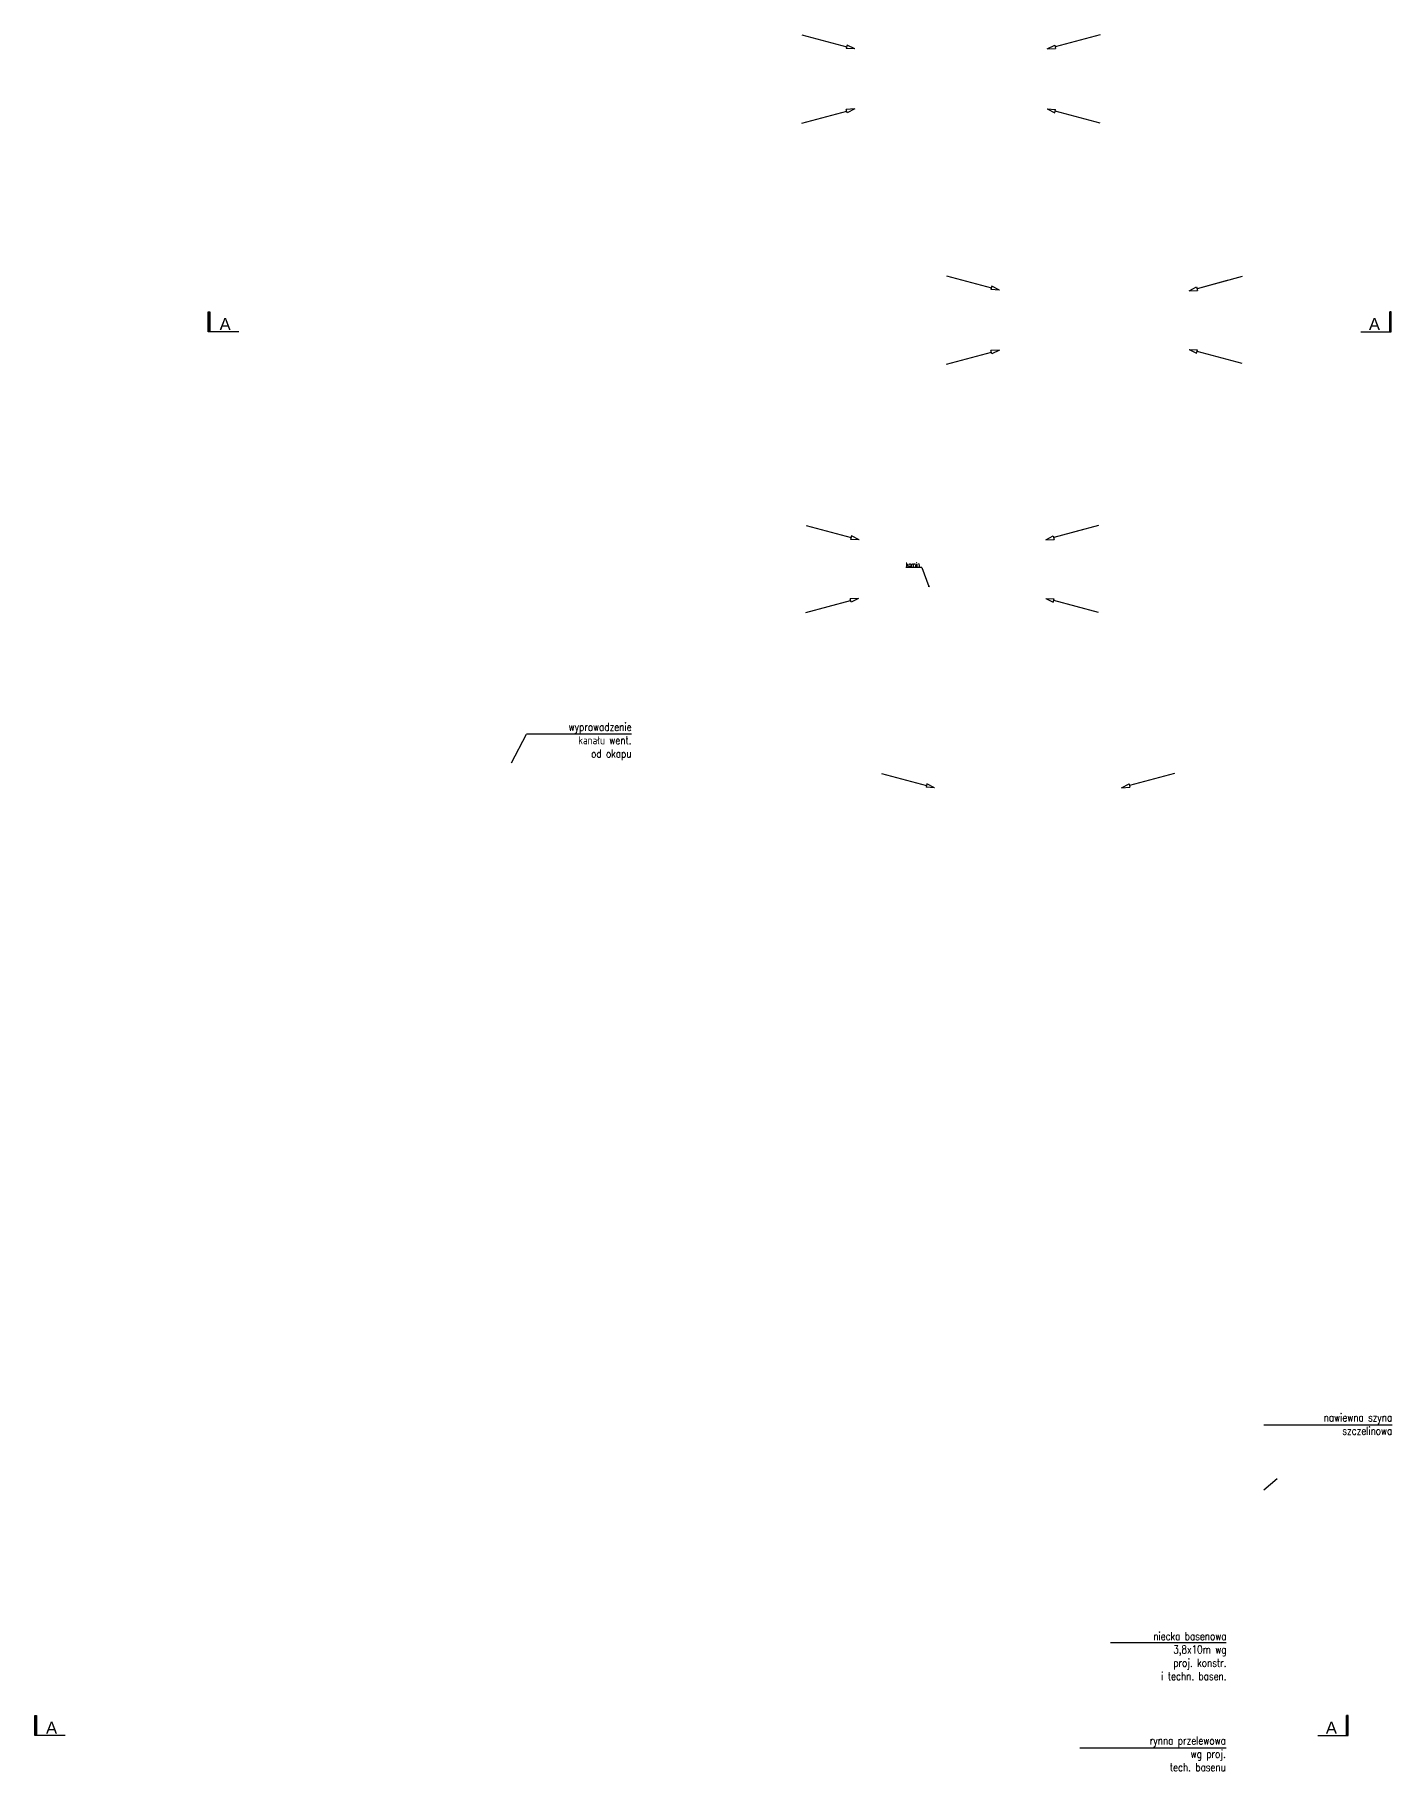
# Model space of a CAD drawing. Header units: millimetres. Extents: x 58205 to 122423, y 1055 to 94479.
# Drawn here: x 88494 to 122423, y 51071 to 94479 of the extents above; entities that cross this region are included whole.
import ezdxf

# ---------------------------------------------------------------- set-up
doc = ezdxf.new("R2010")
doc.units = ezdxf.units.MM
doc.layers.add('+48_OPISY', color=3, linetype='Continuous')
doc.styles.get("Standard").update_dxf_attribs({"font": 'ARIAL.TTF'})
doc.styles.add('WRP_ARIAL', font='ARIAL.TTF', dxfattribs={"width": 0.8})

msp = doc.modelspace()

# ---------------------------------------------------------------- hatches: boundary and pattern name
at = {"layer": '+48_OPISY', "ltscale": 5}
for points in [[(92832.865, 87054.867), (92832.865, 87554.867), (92872.865, 87554.867), (92872.865, 87054.867)], [(122398.798, 87054.867), (122398.798, 87554.867), (122358.798, 87554.867), (122358.798, 87054.867)], [(88494.286, 51967.822), (88494.286, 52467.822), (88534.286, 52467.822), (88534.286, 51967.822)], [(121321.942, 51967.822), (121321.942, 52467.822), (121281.942, 52467.822), (121281.942, 51967.822)]]:
    msp.add_hatch(color=256, dxfattribs=at).paths.add_polyline_path(points)

# ---------------------------------------------------------------- linework, layer by layer
for p, q in [((92832.865, 87054.867), (92832.865, 87554.867)), ((92872.865, 87054.867), (92872.865, 87554.867)), ((122358.798, 87054.867), (122358.798, 87554.867)), ((122398.798, 87054.867), (122398.798, 87554.867)), ((88494.286, 51967.822), (88494.286, 52467.822)), ((88534.286, 51967.822), (88534.286, 52467.822)), ((121281.942, 51967.822), (121281.942, 52467.822)), ((121321.942, 51967.822), (121321.942, 52467.822))]:
    msp.add_line(p, q, dxfattribs=at)
at = {"layer": '+48_OPISY'}
for p, q in [((110667.126, 81161.776), (110267.074, 81161.776)), ((110667.126, 81161.776), (110843.386, 80690.369)), ((103409.474, 76995.614), (100782.416, 76995.614)), ((119209.982, 58110.126), (119548.998, 58392.169)), ((118275.632, 54279.846), (115383.009, 54279.846)), ((118275.632, 51646.245), (114617.384, 51646.245))]:
    msp.add_line(p, q, dxfattribs=at)
for points in [[(107668.163, 94479.446), (108789.898, 94178.965)], [(107668.163, 94479.446), (108789.898, 94178.965)], [(108801.283, 94221.466), (108778.513, 94136.464)], [(108989.973, 94125.371), (108989.973, 94125.371), (108801.283, 94221.466)], [(113797.11, 94125.371), (113797.11, 94125.371), (113985.801, 94221.466)], [(113985.801, 94221.466), (114008.57, 94136.464)], [(115118.921, 94479.446), (113997.185, 94178.965)], [(115118.921, 94479.446), (113997.185, 94178.965)], [(108989.973, 94125.371), (108989.973, 94125.371), (108778.513, 94136.464)], [(113797.11, 94125.371), (113797.11, 94125.371), (114008.57, 94136.464)], [(107668.163, 92270.764), (108789.898, 92571.245)], [(107668.163, 92270.764), (108789.898, 92571.245)], [(108989.973, 92624.84), (108989.973, 92624.84), (108778.513, 92613.746)], [(108801.283, 92528.745), (108778.513, 92613.746)], [(108989.973, 92624.84), (108989.973, 92624.84), (108801.283, 92528.745)], [(113797.11, 92624.84), (113797.11, 92624.84), (114008.57, 92613.746)], [(113797.11, 92624.84), (113797.11, 92624.84), (113985.801, 92528.745)], [(113985.801, 92528.745), (114008.57, 92613.746)], [(115118.921, 92270.764), (113997.185, 92571.245)], [(115118.921, 92270.764), (113997.185, 92571.245)], [(111283.458, 88449.923), (112405.193, 88149.442)], [(112416.578, 88191.942), (112393.808, 88106.941)], [(112605.268, 88095.847), (112605.268, 88095.847), (112416.578, 88191.942)], [(117345.713, 88077.983), (117345.713, 88077.983), (117534.404, 88174.078)], [(117534.404, 88174.078), (117557.173, 88089.076)], [(118667.524, 88432.058), (117545.789, 88131.577)], [(118293.612, 88331.898), (117545.789, 88131.577)], [(112605.268, 88095.847), (112605.268, 88095.847), (112393.808, 88106.941)], [(117345.713, 88077.983), (117345.713, 88077.983), (117557.173, 88089.076)], [(111283.458, 86241.241), (112405.193, 86541.722)], [(112605.268, 86595.317), (112605.268, 86595.317), (112393.808, 86584.223)], [(112416.578, 86499.222), (112393.808, 86584.223)], [(112605.268, 86595.317), (112605.268, 86595.317), (112416.578, 86499.222)], [(117345.713, 86613.181), (117345.713, 86613.181), (117534.404, 86517.086)], [(117345.713, 86613.181), (117345.713, 86613.181), (117557.173, 86602.088)], [(117534.404, 86517.086), (117557.173, 86602.088)], [(118293.612, 86359.266), (117545.789, 86559.587)], [(118667.524, 86259.106), (117545.789, 86559.587)], [(107773.517, 82208.171), (108895.253, 81907.69)], [(115082.328, 82208.171), (113960.593, 81907.69)], [(114708.417, 82108.01), (113960.593, 81907.69)], [(108906.638, 81950.19), (108883.868, 81865.189)], [(109095.328, 81854.095), (109095.328, 81854.095), (108883.868, 81865.189)], [(109095.328, 81854.095), (109095.328, 81854.095), (108906.638, 81950.19)], [(113760.518, 81854.095), (113760.518, 81854.095), (113949.208, 81950.19)], [(113760.518, 81854.095), (113760.518, 81854.095), (113971.978, 81865.189)], [(113949.208, 81950.19), (113971.978, 81865.189)], [(107764.954, 80035.219), (108886.689, 80335.7)], [(107764.954, 80035.219), (108886.689, 80335.7)], [(109086.764, 80389.294), (109086.764, 80389.294), (108875.305, 80378.2)], [(108898.074, 80293.199), (108875.305, 80378.2)], [(109086.764, 80389.294), (109086.764, 80389.294), (108898.074, 80293.199)], [(113760.518, 80389.294), (113760.518, 80389.294), (113949.208, 80293.199)], [(113760.518, 80389.294), (113760.518, 80389.294), (113971.978, 80378.2)], [(113949.208, 80293.199), (113971.978, 80378.2)], [(115082.328, 80035.219), (113960.593, 80335.7)], [(115082.328, 80035.219), (113960.593, 80335.7)], [(100406.619, 76275.118), (100782.416, 76995.614)], [(109661.149, 76011.097), (110782.885, 75710.616)], [(109661.149, 76011.097), (110782.885, 75710.616)], [(116978.524, 76011.097), (115856.789, 75710.616)], [(116978.524, 76011.097), (115856.789, 75710.616)], [(110794.27, 75753.117), (110771.5, 75668.116)], [(110982.96, 75657.022), (110982.96, 75657.022), (110771.5, 75668.116)], [(110982.96, 75657.022), (110982.96, 75657.022), (110794.27, 75753.117)], [(115656.714, 75657.022), (115656.714, 75657.022), (115845.404, 75753.117)], [(115656.714, 75657.022), (115656.714, 75657.022), (115868.173, 75668.116)], [(115845.404, 75753.117), (115868.173, 75668.116)], [(122422.992, 59725.925), (119209.982, 59725.925)]]:
    msp.add_lwpolyline(points, dxfattribs=at)
at = {"layer": '+48_OPISY', "ltscale": 5}
for points in [[(93592.865, 87054.867), (92832.865, 87054.867), (92832.865, 87554.867), (92872.865, 87554.867), (92872.865, 87054.867), (92832.865, 87054.867)], [(121638.798, 87054.867), (122398.798, 87054.867), (122398.798, 87554.867), (122358.798, 87554.867), (122358.798, 87054.867), (122398.798, 87054.867)], [(89254.286, 51967.822), (88494.286, 51967.822), (88494.286, 52467.822), (88534.286, 52467.822), (88534.286, 51967.822), (88494.286, 51967.822)], [(120561.942, 51967.822), (121321.942, 51967.822), (121321.942, 52467.822), (121281.942, 52467.822), (121281.942, 51967.822), (121321.942, 51967.822)]]:
    msp.add_lwpolyline(points, dxfattribs=at)
at = {"layer": '+48_OPISY'}
msp.add_circle((110843.386, 80690.369), 10, dxfattribs=at)
msp.add_circle((110843.386, 80690.369), 10, dxfattribs=at)

# ---------------------------------------------------------------- texts
at = {"layer": '+48_OPISY', "style": 'WRP_ARIAL'}
for s, insert, char_height, width, attachment_point in [('{\\Fromans|c238;\\H1.905x;komin }', (110267.074, 81182.836), 52.5, 1343.98096, 7), ('{\\fromans|b0|i0|c238|p0;wyprowadzenie\\Pkanału went. \\Pod okapu \\P}', (103409.474, 77275.79), 200, 2637.92474, 3), ('{\\fromans|b0|i0|c238|p0;nawiewna szyna\\Pszczelinowa\\P}', (122422.992, 60016.772), 200, 2637.92474, 3), ('{\\Fromans|c238;niecka basenowa 3,8x10m wg \\Pproj. konstr. \\Pi techn. basen.}', (118280.202, 54549.395), 200, 2637.92474, 3), ('{\\Fromans|c238;rynna przelewowa \\Pwg proj. \\Ptech. basenu}', (118263.059, 51938.046), 200, 2969.45748, 3)]:
    msp.add_mtext(s, dxfattribs=dict(at, insert=insert, char_height=char_height, width=width, attachment_point=attachment_point))
at = {"layer": '+48_OPISY', "ltscale": 5}
for p in [(93113.667, 87095.191), (88775.087, 52008.146)]:
    msp.add_attdef('A', p, 'A', height=300, rotation=360, dxfattribs=at)
for p in [(121838.46, 87095.191), (120761.604, 52008.146)]:
    msp.add_attdef('A', p, 'A', height=300, dxfattribs=at)

doc.saveas('drawing.dxf')
